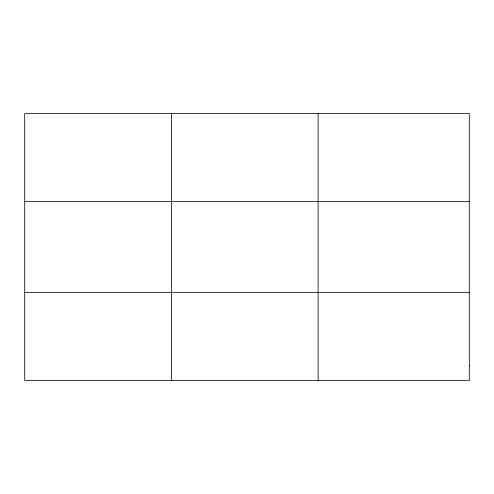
<?xml version="1.0" encoding="UTF-8"?>
<svg xmlns="http://www.w3.org/2000/svg" width="494" height="494" viewBox="0 0 494 494"><rect width="100%" height="100%" fill="white"/><g stroke="black" fill="none" stroke-linecap="round" stroke-linejoin="round"><path stroke-width="0.74" d="M171.418 113.639L171.418 380.361M318.136 113.639L318.136 380.361M24.7 201.657L469.3 201.657M24.7 292.343L469.3 292.343M469.3 365.696L469.3 380.361L24.7 380.361L24.7 113.639L469.3 113.639L469.3 365.696"/></g></svg>
